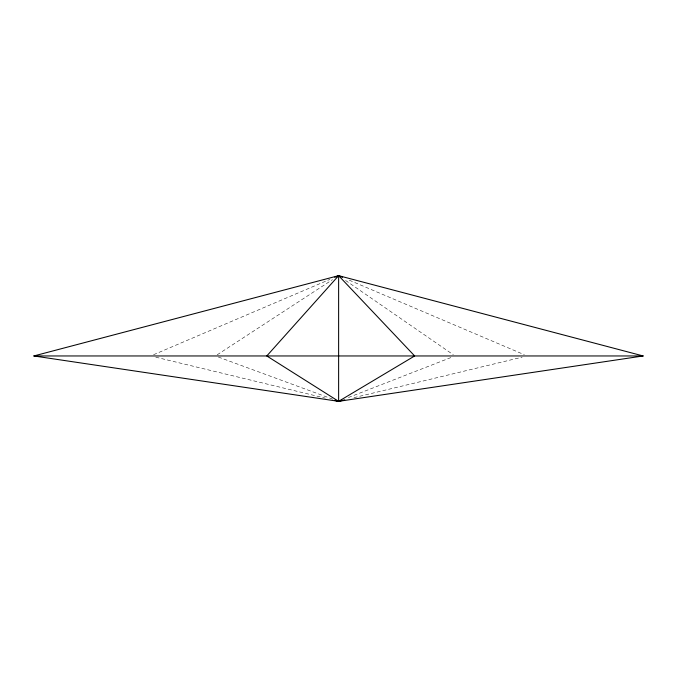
<?xml version="1.0" encoding="UTF-8"?>
<svg xmlns="http://www.w3.org/2000/svg" width="677" height="677" viewBox="0 0 677 677"><rect width="100%" height="100%" fill="white"/><g stroke="black" fill="none" stroke-linecap="round" stroke-linejoin="round"><path stroke-width="0.51" stroke-dasharray="3.38 2.54" d="M217.199 354.807L332.466 279.669M153.569 354.714L329.902 279.381M348.41 397.526L452.101 357.101M353.995 397.644L522.102 357.194M155.795 357.194L325.273 398.118M218.392 357.05L332.712 399.168M349.315 280.21L524.311 354.714M345.575 280.447L453.302 354.756"/><path stroke-width="1.02" d="M342.511 277.316L338.627 275.657L338.627 401.343L643.15 355.958L338.627 275.657L33.85 355.958L338.627 401.343L344.771 399.862M340.362 276.851L338.627 275.657L266.789 355.958L338.627 401.343L341.555 400.2M336.867 276.8L338.627 275.657L414.654 355.958L338.627 401.343L334.514 400.352M334.751 277.316L338.627 275.657M33.85 355.958L643.15 355.958M335.665 400.251L338.627 401.343"/></g></svg>
